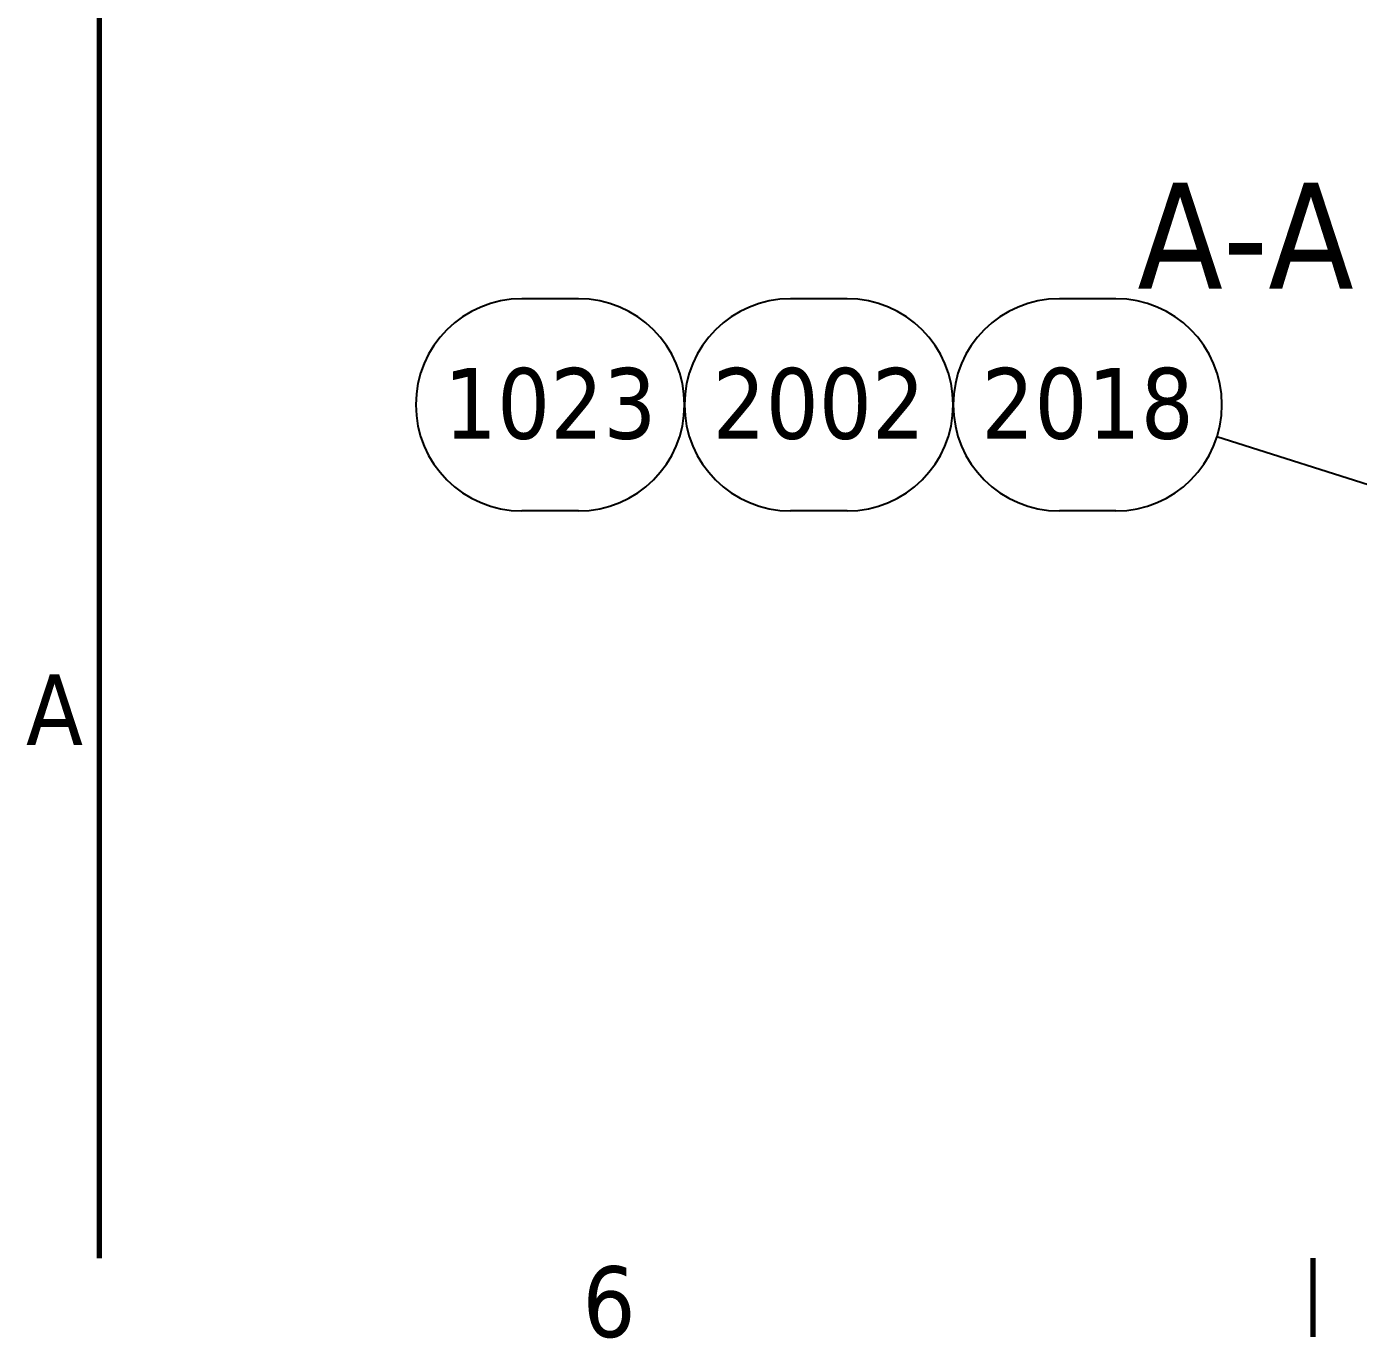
# Model space of a CAD drawing. Header units: millimetres. Extents: x -2685 to 3000, y -4484 to 2121.
# Drawn here: x 45.7 to 516.1, y 43 to 506.6 of the extents above; entities that cross this region are included whole.
import ezdxf

# ---------------------------------------------------------------- set-up
doc = ezdxf.new("R2010")
doc.units = ezdxf.units.MM
doc.header["$LTSCALE"] = 7.142857
doc.layers.add('Border (ISO)', color=7, linetype='Continuous', lineweight=70)
doc.layers.add('Symbol (ISO)', color=7, linetype='Continuous', lineweight=25)
doc.styles.add('Label Text (ISO)', font='tahoma.ttf')
doc.styles.add('Note Text (ISO)', font='tahoma.ttf')

# ---------------------------------------------------------------- blocks, each defined once
blk = doc.blocks.new('Borders Default Border')
at = {"layer": 'Border (ISO)'}
blk.add_line((70, 10), (70, 6.1), dxfattribs=at)
at = {"layer": 'Border (ISO)', "flags": 128}
blk.add_lwpolyline([(10, 10), (10, 287)], dxfattribs=at)
at = {"layer": 'Border (ISO)', "char_height": 3.5, "attachment_point": 7, "style": 'Note Text (ISO)'}
for s, insert in [('A', (6.361, 35.375)), ('6', (33.883, 6.026))]:
    blk.add_mtext(s, dxfattribs=dict(at, insert=insert))
blk = doc.blocks.new('Balloon33')
at = {"layer": 'Symbol (ISO)'}
for p, q in [((33.679, 57.459), (30.892, 57.459)), ((46.967, 57.459), (44.179, 57.459)), ((60.26, 57.459), (57.467, 57.459)), ((77.165, 46.837), (65.25, 50.623)), ((33.679, 46.959), (30.892, 46.959)), ((46.967, 46.959), (44.179, 46.959)), ((60.26, 46.959), (57.467, 46.959)), ((77.317, 47.313), (77.014, 46.36)), ((77.165, 46.837), (79.548, 46.08)), ((79.548, 46.08), (77.317, 47.313)), ((77.014, 46.36), (79.548, 46.08))]:
    blk.add_line(p, q, dxfattribs=at)
at = {"layer": 'Symbol (ISO)', "flags": 128}
blk.add_lwpolyline([(77.014, 46.36), (79.548, 46.08)], dxfattribs=at)
at = {"layer": 'Symbol (ISO)'}
for centre, start, end in [((30.892, 52.209), 90, 270), ((33.679, 52.209), 270, 90), ((44.179, 52.209), 90, 270), ((46.967, 52.209), 270, 90), ((57.467, 52.209), 90, 270), ((60.26, 52.209), 270, 90)]:
    blk.add_arc(centre, 5.25, start, end, dxfattribs=at)
blk.add_solid([(77.014, 46.36), (79.548, 46.08), (77.317, 47.313), (77.014, 46.36)], dxfattribs=at)
at = {"layer": 'Symbol (ISO)', "char_height": 3.5, "attachment_point": 5, "style": 'Note Text (ISO)'}
for s, insert in [('1023', (32.286, 52.246)), ('2002', (45.573, 52.246)), ('2018', (58.863, 52.249))]:
    blk.add_mtext(s, dxfattribs=dict(at, insert=insert))

msp = doc.modelspace()

# ---------------------------------------------------------------- block references
at = {"xscale": 7.142857142857142, "yscale": 7.142857142857142, "zscale": 7.142857142857142}
msp.add_blockref('Borders Default Border', (0, 0), dxfattribs=at)
at = {"layer": 'Symbol (ISO)', "xscale": 7.142857142857142, "yscale": 7.142857142857142, "zscale": 7.142857142857142}
msp.add_blockref('Balloon33', (0, 0), dxfattribs=at)

# ---------------------------------------------------------------- texts
at = {"layer": 'Symbol (ISO)', "insert": (438.017, 407.15), "char_height": 37.5, "attachment_point": 7, "style": 'Label Text (ISO)'}
msp.add_mtext('A-A ( 0.14 : 1 )', dxfattribs=at)

doc.saveas('drawing.dxf')
